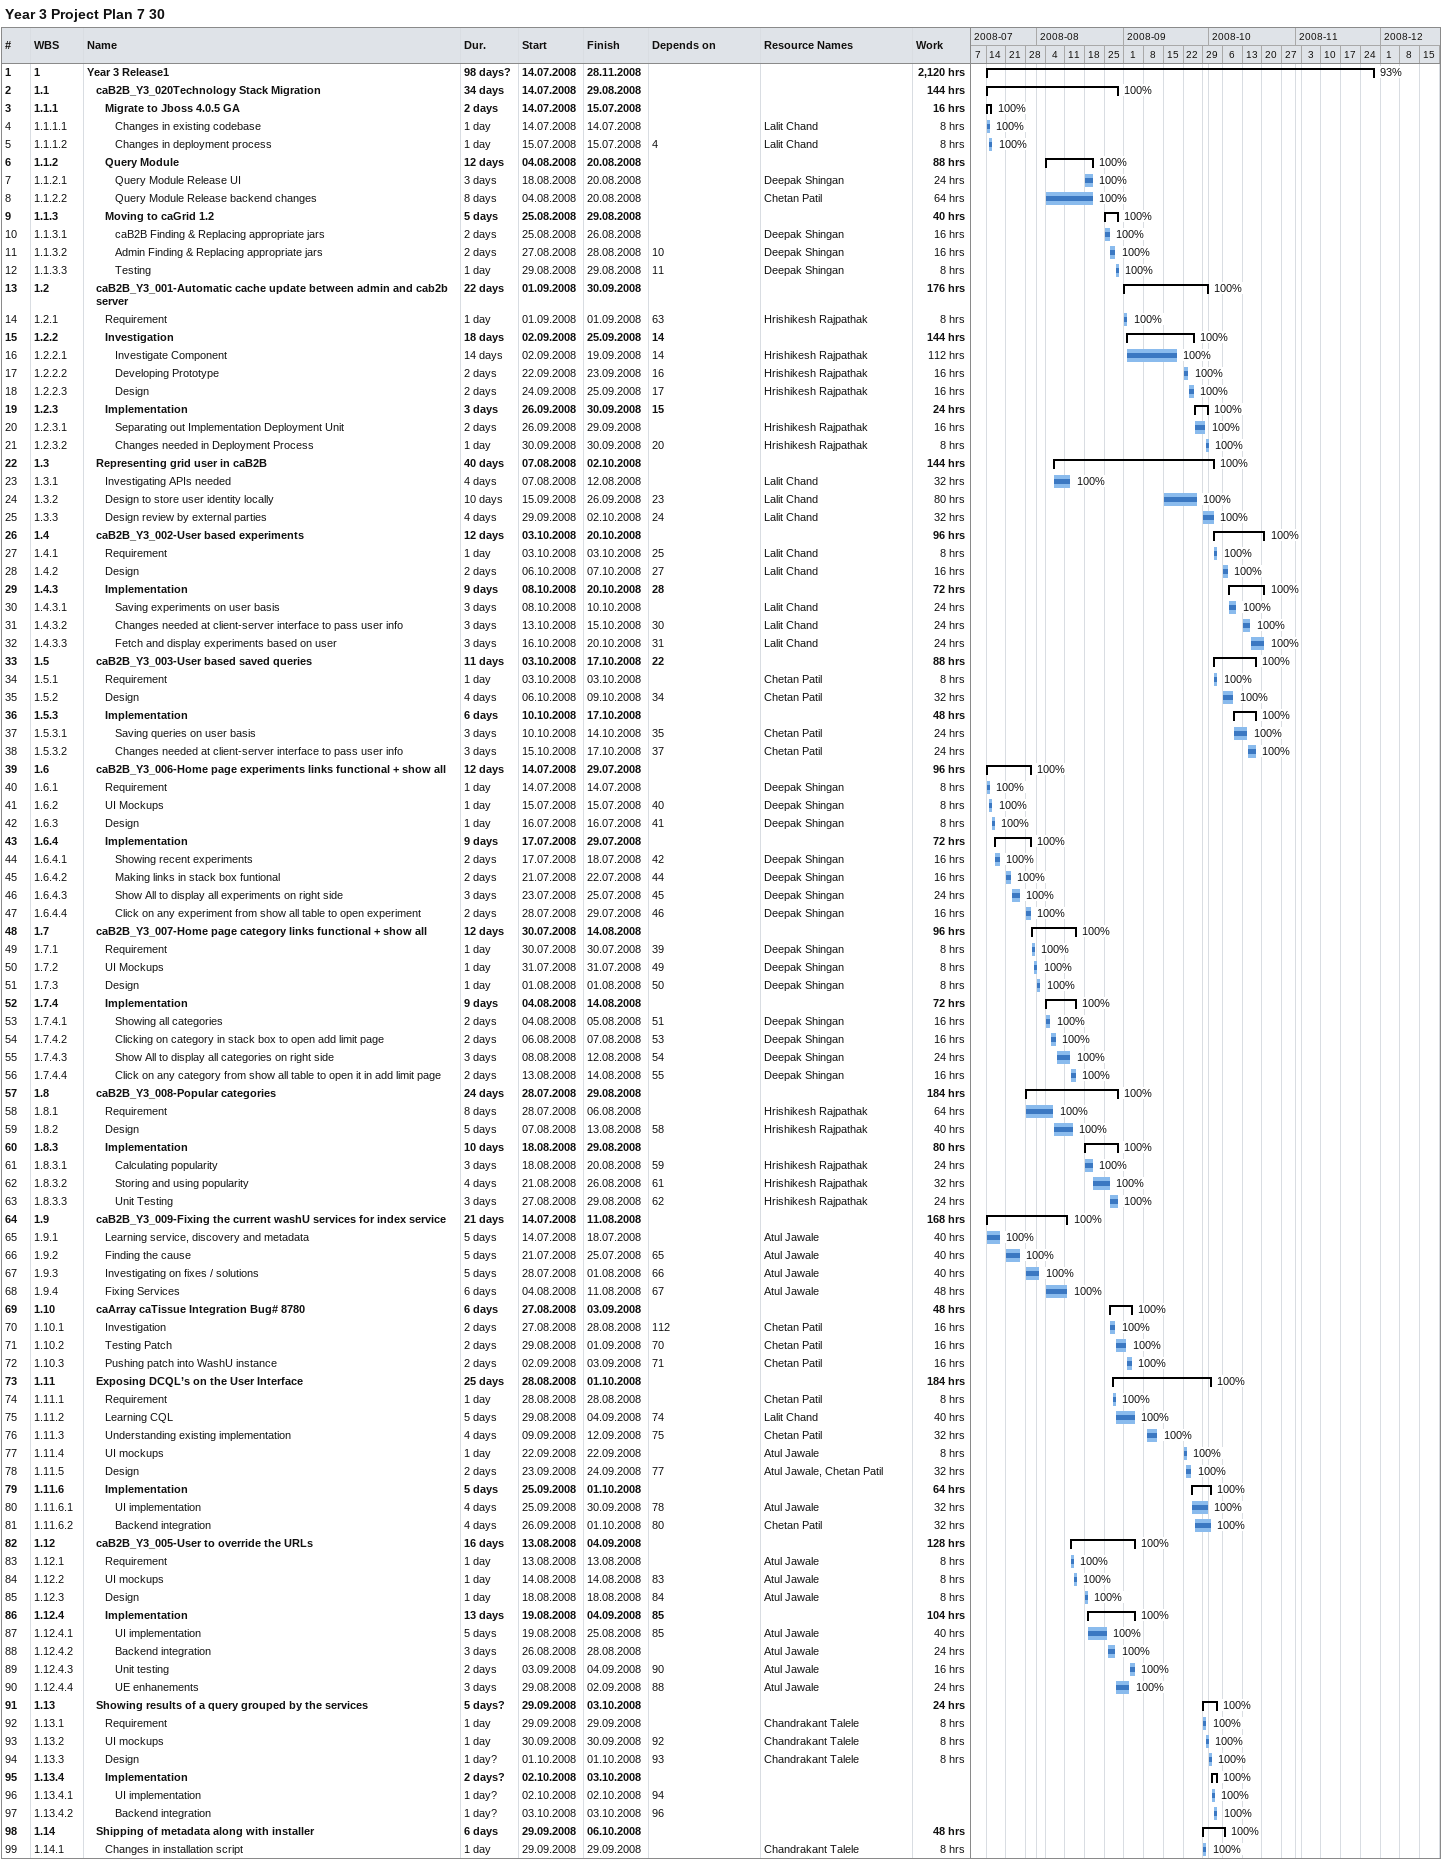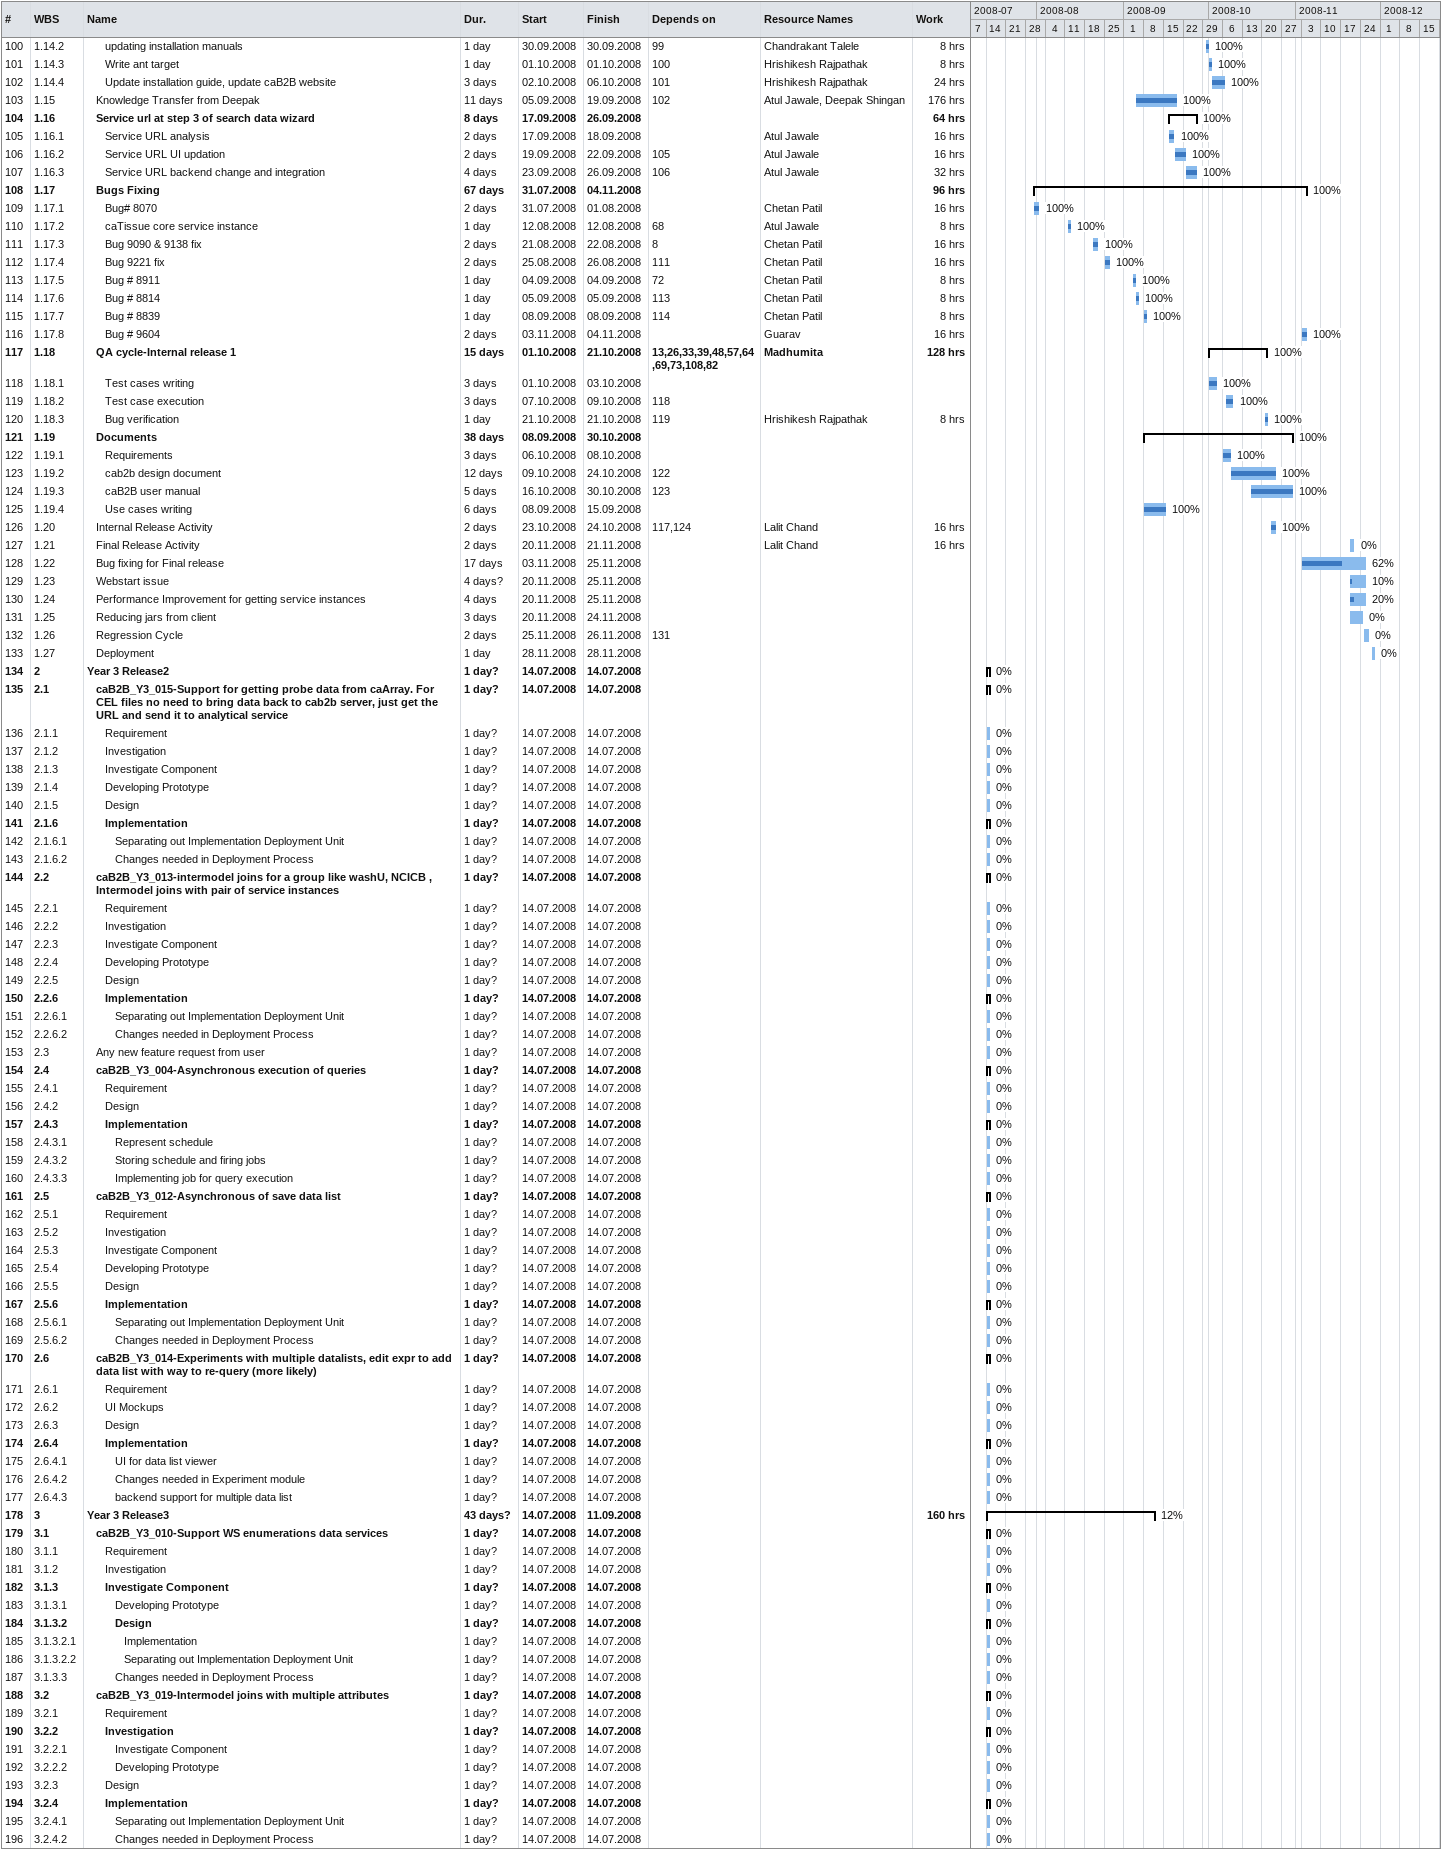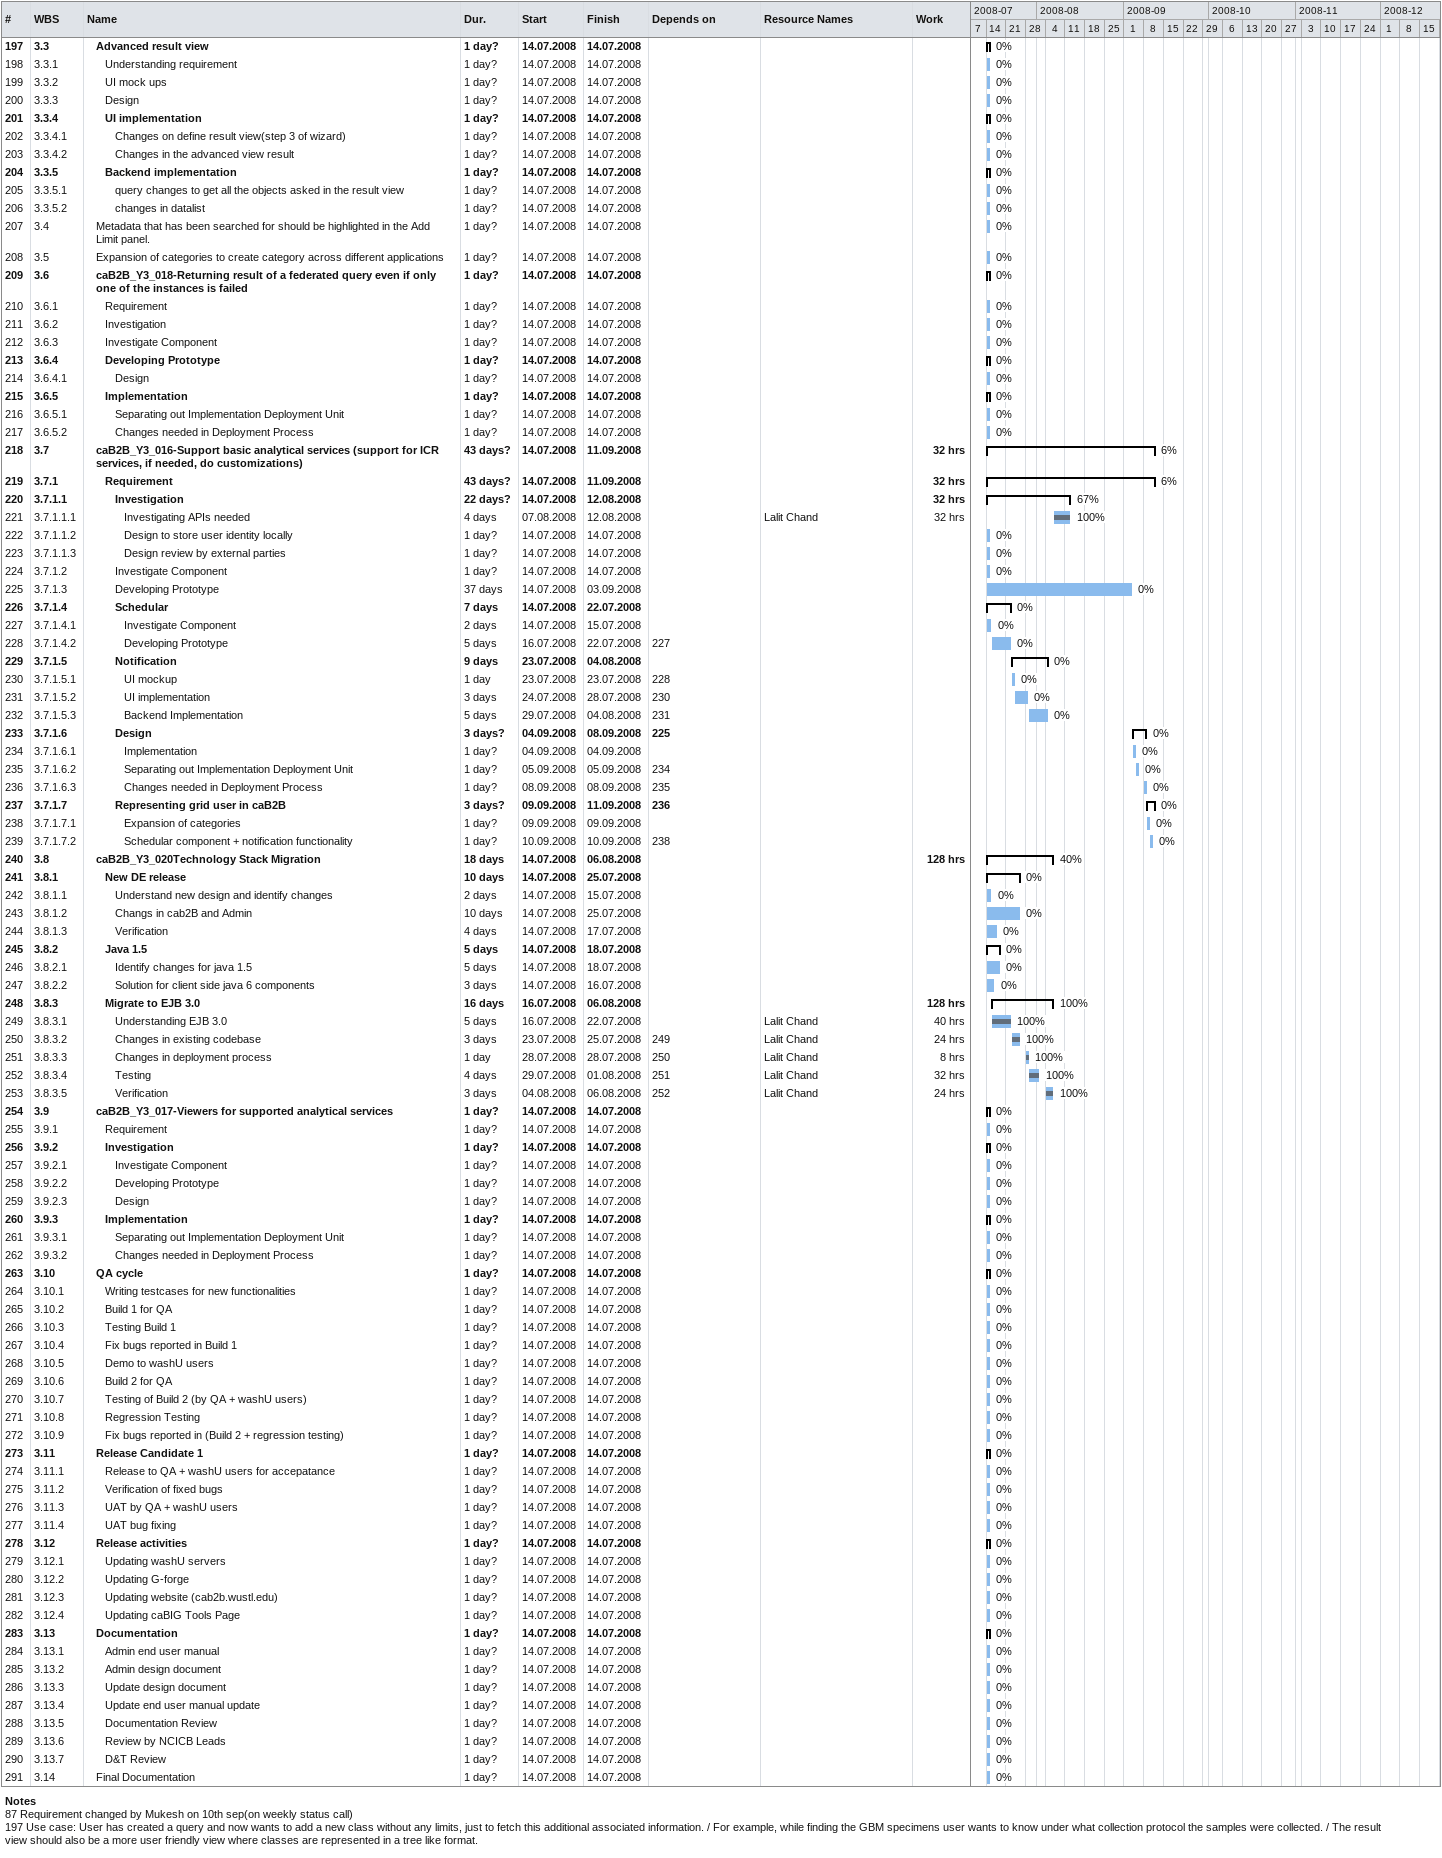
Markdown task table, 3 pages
Year 3 Project Plan 7 30

| ID | WBS | Task | Duration | Start | Finish | Predecessors | Resources | % complete | Work (h) |
|---|---|---|---|---|---|---|---|---|---|
| 1 | 1 | **Year 3 Release1** | 98d? | 2008-07-14 | 2008-11-28 |  |  | 93 | 2120 |
| 2 | 1.1 | **caB2B_Y3_020Technology Stack Migration** | 34d | 2008-07-14 | 2008-08-29 |  |  | 100 | 144 |
| 3 | 1.1.1 | **Migrate to Jboss 4.0.5 GA** | 2d | 2008-07-14 | 2008-07-15 |  |  | 100 | 16 |
| 4 | 1.1.1.1 | Changes in existing codebase | 1d | 2008-07-14 | 2008-07-14 |  | Lalit Chand | 100 | 8 |
| 5 | 1.1.1.2 | Changes in deployment process | 1d | 2008-07-15 | 2008-07-15 | 4 | Lalit Chand | 100 | 8 |
| 6 | 1.1.2 | **Query Module** | 12d | 2008-08-04 | 2008-08-20 |  |  | 100 | 88 |
| 7 | 1.1.2.1 | Query Module Release UI | 3d | 2008-08-18 | 2008-08-20 |  | Deepak Shingan | 100 | 24 |
| 8 | 1.1.2.2 | Query Module Release backend changes | 8d | 2008-08-04 | 2008-08-20 |  | Chetan Patil | 100 | 64 |
| 9 | 1.1.3 | **Moving to caGrid 1.2** | 5d | 2008-08-25 | 2008-08-29 |  |  | 100 | 40 |
| 10 | 1.1.3.1 | caB2B Finding & Replacing appropriate jars | 2d | 2008-08-25 | 2008-08-26 |  | Deepak Shingan | 100 | 16 |
| 11 | 1.1.3.2 | Admin Finding & Replacing appropriate jars | 2d | 2008-08-27 | 2008-08-28 | 10 | Deepak Shingan | 100 | 16 |
| 12 | 1.1.3.3 | Testing | 1d | 2008-08-29 | 2008-08-29 | 11 | Deepak Shingan | 100 | 8 |
| 13 | 1.2 | **caB2B_Y3_001-Automatic cache update between admin and cab2b server** | 22d | 2008-09-01 | 2008-09-30 |  |  | 100 | 176 |
| 14 | 1.2.1 | Requirement | 1d | 2008-09-01 | 2008-09-01 | 63 | Hrishikesh Rajpathak | 100 | 8 |
| 15 | 1.2.2 | **Investigation** | 18d | 2008-09-02 | 2008-09-25 | 14 |  | 100 | 144 |
| 16 | 1.2.2.1 | Investigate Component | 14d | 2008-09-02 | 2008-09-19 | 14 | Hrishikesh Rajpathak | 100 | 112 |
| 17 | 1.2.2.2 | Developing Prototype | 2d | 2008-09-22 | 2008-09-23 | 16 | Hrishikesh Rajpathak | 100 | 16 |
| 18 | 1.2.2.3 | Design | 2d | 2008-09-24 | 2008-09-25 | 17 | Hrishikesh Rajpathak | 100 | 16 |
| 19 | 1.2.3 | **Implementation** | 3d | 2008-09-26 | 2008-09-30 | 15 |  | 100 | 24 |
| 20 | 1.2.3.1 | Separating out Implementation Deployment Unit | 2d | 2008-09-26 | 2008-09-29 |  | Hrishikesh Rajpathak | 100 | 16 |
| 21 | 1.2.3.2 | Changes needed in Deployment Process | 1d | 2008-09-30 | 2008-09-30 | 20 | Hrishikesh Rajpathak | 100 | 8 |
| 22 | 1.3 | **Representing grid user in caB2B** | 40d | 2008-08-07 | 2008-10-02 |  |  | 100 | 144 |
| 23 | 1.3.1 | Investigating APIs needed | 4d | 2008-08-07 | 2008-08-12 |  | Lalit Chand | 100 | 32 |
| 24 | 1.3.2 | Design to store user identity locally | 10d | 2008-09-15 | 2008-09-26 | 23 | Lalit Chand | 100 | 80 |
| 25 | 1.3.3 | Design review by external parties | 4d | 2008-09-29 | 2008-10-02 | 24 | Lalit Chand | 100 | 32 |
| 26 | 1.4 | **caB2B_Y3_002-User based experiments** | 12d | 2008-10-03 | 2008-10-20 |  |  | 100 | 96 |
| 27 | 1.4.1 | Requirement | 1d | 2008-10-03 | 2008-10-03 | 25 | Lalit Chand | 100 | 8 |
| 28 | 1.4.2 | Design | 2d | 2008-10-06 | 2008-10-07 | 27 | Lalit Chand | 100 | 16 |
| 29 | 1.4.3 | **Implementation** | 9d | 2008-10-08 | 2008-10-20 | 28 |  | 100 | 72 |
| 30 | 1.4.3.1 | Saving experiments on user basis | 3d | 2008-10-08 | 2008-10-10 |  | Lalit Chand | 100 | 24 |
| 31 | 1.4.3.2 | Changes needed at client-server interface to pass user info | 3d | 2008-10-13 | 2008-10-15 | 30 | Lalit Chand | 100 | 24 |
| 32 | 1.4.3.3 | Fetch and display experiments based on user | 3d | 2008-10-16 | 2008-10-20 | 31 | Lalit Chand | 100 | 24 |
| 33 | 1.5 | **caB2B_Y3_003-User based saved queries** | 11d | 2008-10-03 | 2008-10-17 | 22 |  | 100 | 88 |
| 34 | 1.5.1 | Requirement | 1d | 2008-10-03 | 2008-10-03 |  | Chetan Patil | 100 | 8 |
| 35 | 1.5.2 | Design | 4d | 2008-10-06 | 2008-10-09 | 34 | Chetan Patil | 100 | 32 |
| 36 | 1.5.3 | **Implementation** | 6d | 2008-10-10 | 2008-10-17 |  |  | 100 | 48 |
| 37 | 1.5.3.1 | Saving queries on user basis | 3d | 2008-10-10 | 2008-10-14 | 35 | Chetan Patil | 100 | 24 |
| 38 | 1.5.3.2 | Changes needed at client-server interface to pass user info | 3d | 2008-10-15 | 2008-10-17 | 37 | Chetan Patil | 100 | 24 |
| 39 | 1.6 | **caB2B_Y3_006-Home page experiments links functional + show all** | 12d | 2008-07-14 | 2008-07-29 |  |  | 100 | 96 |
| 40 | 1.6.1 | Requirement | 1d | 2008-07-14 | 2008-07-14 |  | Deepak Shingan | 100 | 8 |
| 41 | 1.6.2 | UI Mockups | 1d | 2008-07-15 | 2008-07-15 | 40 | Deepak Shingan | 100 | 8 |
| 42 | 1.6.3 | Design | 1d | 2008-07-16 | 2008-07-16 | 41 | Deepak Shingan | 100 | 8 |
| 43 | 1.6.4 | **Implementation** | 9d | 2008-07-17 | 2008-07-29 |  |  | 100 | 72 |
| 44 | 1.6.4.1 | Showing recent experiments | 2d | 2008-07-17 | 2008-07-18 | 42 | Deepak Shingan | 100 | 16 |
| 45 | 1.6.4.2 | Making links in stack box funtional | 2d | 2008-07-21 | 2008-07-22 | 44 | Deepak Shingan | 100 | 16 |
| 46 | 1.6.4.3 | Show All to display all experiments on right side | 3d | 2008-07-23 | 2008-07-25 | 45 | Deepak Shingan | 100 | 24 |
| 47 | 1.6.4.4 | Click on any experiment from show all table to open experiment | 2d | 2008-07-28 | 2008-07-29 | 46 | Deepak Shingan | 100 | 16 |
| 48 | 1.7 | **caB2B_Y3_007-Home page category links functional + show all** | 12d | 2008-07-30 | 2008-08-14 |  |  | 100 | 96 |
| 49 | 1.7.1 | Requirement | 1d | 2008-07-30 | 2008-07-30 | 39 | Deepak Shingan | 100 | 8 |
| 50 | 1.7.2 | UI Mockups | 1d | 2008-07-31 | 2008-07-31 | 49 | Deepak Shingan | 100 | 8 |
| 51 | 1.7.3 | Design | 1d | 2008-08-01 | 2008-08-01 | 50 | Deepak Shingan | 100 | 8 |
| 52 | 1.7.4 | **Implementation** | 9d | 2008-08-04 | 2008-08-14 |  |  | 100 | 72 |
| 53 | 1.7.4.1 | Showing all categories | 2d | 2008-08-04 | 2008-08-05 | 51 | Deepak Shingan | 100 | 16 |
| 54 | 1.7.4.2 | Clicking on category in stack box to open add limit page | 2d | 2008-08-06 | 2008-08-07 | 53 | Deepak Shingan | 100 | 16 |
| 55 | 1.7.4.3 | Show All to display all categories on right side | 3d | 2008-08-08 | 2008-08-12 | 54 | Deepak Shingan | 100 | 24 |
| 56 | 1.7.4.4 | Click on any category from show all table to open it in add limit page | 2d | 2008-08-13 | 2008-08-14 | 55 | Deepak Shingan | 100 | 16 |
| 57 | 1.8 | **caB2B_Y3_008-Popular categories** | 24d | 2008-07-28 | 2008-08-29 |  |  | 100 | 184 |
| 58 | 1.8.1 | Requirement | 8d | 2008-07-28 | 2008-08-06 |  | Hrishikesh Rajpathak | 100 | 64 |
| 59 | 1.8.2 | Design | 5d | 2008-08-07 | 2008-08-13 | 58 | Hrishikesh Rajpathak | 100 | 40 |
| 60 | 1.8.3 | **Implementation** | 10d | 2008-08-18 | 2008-08-29 |  |  | 100 | 80 |
| 61 | 1.8.3.1 | Calculating popularity | 3d | 2008-08-18 | 2008-08-20 | 59 | Hrishikesh Rajpathak | 100 | 24 |
| 62 | 1.8.3.2 | Storing and using popularity | 4d | 2008-08-21 | 2008-08-26 | 61 | Hrishikesh Rajpathak | 100 | 32 |
| 63 | 1.8.3.3 | Unit Testing | 3d | 2008-08-27 | 2008-08-29 | 62 | Hrishikesh Rajpathak | 100 | 24 |
| 64 | 1.9 | **caB2B_Y3_009-Fixing the current washU services for index service** | 21d | 2008-07-14 | 2008-08-11 |  |  | 100 | 168 |
| 65 | 1.9.1 | Learning service, discovery and metadata | 5d | 2008-07-14 | 2008-07-18 |  | Atul Jawale | 100 | 40 |
| 66 | 1.9.2 | Finding the cause | 5d | 2008-07-21 | 2008-07-25 | 65 | Atul Jawale | 100 | 40 |
| 67 | 1.9.3 | Investigating on fixes / solutions | 5d | 2008-07-28 | 2008-08-01 | 66 | Atul Jawale | 100 | 40 |
| 68 | 1.9.4 | Fixing Services | 6d | 2008-08-04 | 2008-08-11 | 67 | Atul Jawale | 100 | 48 |
| 69 | 1.10 | **caArray caTissue Integration Bug# 8780** | 6d | 2008-08-27 | 2008-09-03 |  |  | 100 | 48 |
| 70 | 1.10.1 | Investigation | 2d | 2008-08-27 | 2008-08-28 | 112 | Chetan Patil | 100 | 16 |
| 71 | 1.10.2 | Testing Patch | 2d | 2008-08-29 | 2008-09-01 | 70 | Chetan Patil | 100 | 16 |
| 72 | 1.10.3 | Pushing patch into WashU instance | 2d | 2008-09-02 | 2008-09-03 | 71 | Chetan Patil | 100 | 16 |
| 73 | 1.11 | **Exposing DCQL’s on the User Interface** | 25d | 2008-08-28 | 2008-10-01 |  |  | 100 | 184 |
| 74 | 1.11.1 | Requirement | 1d | 2008-08-28 | 2008-08-28 |  | Chetan Patil | 100 | 8 |
| 75 | 1.11.2 | Learning CQL | 5d | 2008-08-29 | 2008-09-04 | 74 | Lalit Chand | 100 | 40 |
| 76 | 1.11.3 | Understanding existing implementation | 4d | 2008-09-09 | 2008-09-12 | 75 | Chetan Patil | 100 | 32 |
| 77 | 1.11.4 | UI mockups | 1d | 2008-09-22 | 2008-09-22 |  | Atul Jawale | 100 | 8 |
| 78 | 1.11.5 | Design | 2d | 2008-09-23 | 2008-09-24 | 77 | Atul Jawale, Chetan Patil | 100 | 32 |
| 79 | 1.11.6 | **Implementation** | 5d | 2008-09-25 | 2008-10-01 |  |  | 100 | 64 |
| 80 | 1.11.6.1 | UI implementation | 4d | 2008-09-25 | 2008-09-30 | 78 | Atul Jawale | 100 | 32 |
| 81 | 1.11.6.2 | Backend integration | 4d | 2008-09-26 | 2008-10-01 | 80 | Chetan Patil | 100 | 32 |
| 82 | 1.12 | **caB2B_Y3_005-User to override the URLs** | 16d | 2008-08-13 | 2008-09-04 |  |  | 100 | 128 |
| 83 | 1.12.1 | Requirement | 1d | 2008-08-13 | 2008-08-13 |  | Atul Jawale | 100 | 8 |
| 84 | 1.12.2 | UI mockups | 1d | 2008-08-14 | 2008-08-14 | 83 | Atul Jawale | 100 | 8 |
| 85 | 1.12.3 | Design | 1d | 2008-08-18 | 2008-08-18 | 84 | Atul Jawale | 100 | 8 |
| 86 | 1.12.4 | **Implementation** | 13d | 2008-08-19 | 2008-09-04 | 85 |  | 100 | 104 |
| 87 | 1.12.4.1 | UI implementation | 5d | 2008-08-19 | 2008-08-25 | 85 | Atul Jawale | 100 | 40 |
| 88 | 1.12.4.2 | Backend integration | 3d | 2008-08-26 | 2008-08-28 |  | Atul Jawale | 100 | 24 |
| 89 | 1.12.4.3 | Unit testing | 2d | 2008-09-03 | 2008-09-04 | 90 | Atul Jawale | 100 | 16 |
| 90 | 1.12.4.4 | UE enhanements | 3d | 2008-08-29 | 2008-09-02 | 88 | Atul Jawale | 100 | 24 |
| 91 | 1.13 | **Showing results of a query grouped by the services** | 5d? | 2008-09-29 | 2008-10-03 |  |  | 100 | 24 |
| 92 | 1.13.1 | Requirement | 1d | 2008-09-29 | 2008-09-29 |  | Chandrakant Talele | 100 | 8 |
| 93 | 1.13.2 | UI mockups | 1d | 2008-09-30 | 2008-09-30 | 92 | Chandrakant Talele | 100 | 8 |
| 94 | 1.13.3 | Design | 1d? | 2008-10-01 | 2008-10-01 | 93 | Chandrakant Talele | 100 | 8 |
| 95 | 1.13.4 | **Implementation** | 2d? | 2008-10-02 | 2008-10-03 |  |  | 100 |  |
| 96 | 1.13.4.1 | UI implementation | 1d? | 2008-10-02 | 2008-10-02 | 94 |  | 100 |  |
| 97 | 1.13.4.2 | Backend integration | 1d? | 2008-10-03 | 2008-10-03 | 96 |  | 100 |  |
| 98 | 1.14 | **Shipping of metadata along with installer** | 6d | 2008-09-29 | 2008-10-06 |  |  | 100 | 48 |
| 99 | 1.14.1 | Changes in installation script | 1d | 2008-09-29 | 2008-09-29 |  | Chandrakant Talele | 100 | 8 |
| 100 | 1.14.2 | updating installation manuals | 1d | 2008-09-30 | 2008-09-30 | 99 | Chandrakant Talele | 100 | 8 |
| 101 | 1.14.3 | Write ant target | 1d | 2008-10-01 | 2008-10-01 | 100 | Hrishikesh Rajpathak | 100 | 8 |
| 102 | 1.14.4 | Update installation guide, update caB2B website | 3d | 2008-10-02 | 2008-10-06 | 101 | Hrishikesh Rajpathak | 100 | 24 |
| 103 | 1.15 | Knowledge Transfer from Deepak | 11d | 2008-09-05 | 2008-09-19 | 102 | Atul Jawale, Deepak Shingan | 100 | 176 |
| 104 | 1.16 | **Service url at step 3 of search data wizard** | 8d | 2008-09-17 | 2008-09-26 |  |  | 100 | 64 |
| 105 | 1.16.1 | Service URL analysis | 2d | 2008-09-17 | 2008-09-18 |  | Atul Jawale | 100 | 16 |
| 106 | 1.16.2 | Service URL UI updation | 2d | 2008-09-19 | 2008-09-22 | 105 | Atul Jawale | 100 | 16 |
| 107 | 1.16.3 | Service URL backend change and integration | 4d | 2008-09-23 | 2008-09-26 | 106 | Atul Jawale | 100 | 32 |
| 108 | 1.17 | **Bugs Fixing** | 67d | 2008-07-31 | 2008-11-04 |  |  | 100 | 96 |
| 109 | 1.17.1 | Bug# 8070 | 2d | 2008-07-31 | 2008-08-01 |  | Chetan Patil | 100 | 16 |
| 110 | 1.17.2 | caTissue core service instance | 1d | 2008-08-12 | 2008-08-12 | 68 | Atul Jawale | 100 | 8 |
| 111 | 1.17.3 | Bug 9090 & 9138 fix | 2d | 2008-08-21 | 2008-08-22 | 8 | Chetan Patil | 100 | 16 |
| 112 | 1.17.4 | Bug 9221 fix | 2d | 2008-08-25 | 2008-08-26 | 111 | Chetan Patil | 100 | 16 |
| 113 | 1.17.5 | Bug # 8911 | 1d | 2008-09-04 | 2008-09-04 | 72 | Chetan Patil | 100 | 8 |
| 114 | 1.17.6 | Bug # 8814 | 1d | 2008-09-05 | 2008-09-05 | 113 | Chetan Patil | 100 | 8 |
| 115 | 1.17.7 | Bug # 8839 | 1d | 2008-09-08 | 2008-09-08 | 114 | Chetan Patil | 100 | 8 |
| 116 | 1.17.8 | Bug # 9604 | 2d | 2008-11-03 | 2008-11-04 |  | Guarav | 100 | 16 |
| 117 | 1.18 | **QA cycle-Internal release 1** | 15d | 2008-10-01 | 2008-10-21 | 13, 26, 33, 39, 48, 57, 64, 69, 73, 108, 82 | Madhumita | 100 | 128 |
| 118 | 1.18.1 | Test cases writing | 3d | 2008-10-01 | 2008-10-03 |  |  | 100 |  |
| 119 | 1.18.2 | Test case execution | 3d | 2008-10-07 | 2008-10-09 | 118 |  | 100 |  |
| 120 | 1.18.3 | Bug verification | 1d | 2008-10-21 | 2008-10-21 | 119 | Hrishikesh Rajpathak | 100 | 8 |
| 121 | 1.19 | **Documents** | 38d | 2008-09-08 | 2008-10-30 |  |  | 100 |  |
| 122 | 1.19.1 | Requirements | 3d | 2008-10-06 | 2008-10-08 |  |  | 100 |  |
| 123 | 1.19.2 | cab2b design document | 12d | 2008-10-09 | 2008-10-24 | 122 |  | 100 |  |
| 124 | 1.19.3 | caB2B user manual | 5d | 2008-10-16 | 2008-10-30 | 123 |  | 100 |  |
| 125 | 1.19.4 | Use cases writing | 6d | 2008-09-08 | 2008-09-15 |  |  | 100 |  |
| 126 | 1.20 | Internal Release Activity | 2d | 2008-10-23 | 2008-10-24 | 117, 124 | Lalit Chand | 100 | 16 |
| 127 | 1.21 | Final Release Activity | 2d | 2008-11-20 | 2008-11-21 |  | Lalit Chand | 0 | 16 |
| 128 | 1.22 | Bug fixing for Final release | 17d | 2008-11-03 | 2008-11-25 |  |  | 62 |  |
| 129 | 1.23 | Webstart issue | 4d? | 2008-11-20 | 2008-11-25 |  |  | 10 |  |
| 130 | 1.24 | Performance Improvement for getting service instances | 4d | 2008-11-20 | 2008-11-25 |  |  | 20 |  |
| 131 | 1.25 | Reducing jars from client | 3d | 2008-11-20 | 2008-11-24 |  |  | 0 |  |
| 132 | 1.26 | Regression Cycle | 2d | 2008-11-25 | 2008-11-26 | 131 |  | 0 |  |
| 133 | 1.27 | Deployment | 1d | 2008-11-28 | 2008-11-28 |  |  | 0 |  |
| 134 | 2 | **Year 3 Release2** | 1d? | 2008-07-14 | 2008-07-14 |  |  | 0 |  |
| 135 | 2.1 | **caB2B_Y3_015-Support for getting probe data from caArray. For CEL files no need to bring data back to cab2b server, just get the URL and send it to analytical service** | 1d? | 2008-07-14 | 2008-07-14 |  |  | 0 |  |
| 136 | 2.1.1 | Requirement | 1d? | 2008-07-14 | 2008-07-14 |  |  | 0 |  |
| 137 | 2.1.2 | Investigation | 1d? | 2008-07-14 | 2008-07-14 |  |  | 0 |  |
| 138 | 2.1.3 | Investigate Component | 1d? | 2008-07-14 | 2008-07-14 |  |  | 0 |  |
| 139 | 2.1.4 | Developing Prototype | 1d? | 2008-07-14 | 2008-07-14 |  |  | 0 |  |
| 140 | 2.1.5 | Design | 1d? | 2008-07-14 | 2008-07-14 |  |  | 0 |  |
| 141 | 2.1.6 | **Implementation** | 1d? | 2008-07-14 | 2008-07-14 |  |  | 0 |  |
| 142 | 2.1.6.1 | Separating out Implementation Deployment Unit | 1d? | 2008-07-14 | 2008-07-14 |  |  | 0 |  |
| 143 | 2.1.6.2 | Changes needed in Deployment Process | 1d? | 2008-07-14 | 2008-07-14 |  |  | 0 |  |
| 144 | 2.2 | **caB2B_Y3_013-intermodel joins for a group like washU, NCICB , Intermodel joins with pair of service instances** | 1d? | 2008-07-14 | 2008-07-14 |  |  | 0 |  |
| 145 | 2.2.1 | Requirement | 1d? | 2008-07-14 | 2008-07-14 |  |  | 0 |  |
| 146 | 2.2.2 | Investigation | 1d? | 2008-07-14 | 2008-07-14 |  |  | 0 |  |
| 147 | 2.2.3 | Investigate Component | 1d? | 2008-07-14 | 2008-07-14 |  |  | 0 |  |
| 148 | 2.2.4 | Developing Prototype | 1d? | 2008-07-14 | 2008-07-14 |  |  | 0 |  |
| 149 | 2.2.5 | Design | 1d? | 2008-07-14 | 2008-07-14 |  |  | 0 |  |
| 150 | 2.2.6 | **Implementation** | 1d? | 2008-07-14 | 2008-07-14 |  |  | 0 |  |
| 151 | 2.2.6.1 | Separating out Implementation Deployment Unit | 1d? | 2008-07-14 | 2008-07-14 |  |  | 0 |  |
| 152 | 2.2.6.2 | Changes needed in Deployment Process | 1d? | 2008-07-14 | 2008-07-14 |  |  | 0 |  |
| 153 | 2.3 | Any new feature request from user | 1d? | 2008-07-14 | 2008-07-14 |  |  | 0 |  |
| 154 | 2.4 | **caB2B_Y3_004-Asynchronous execution of queries** | 1d? | 2008-07-14 | 2008-07-14 |  |  | 0 |  |
| 155 | 2.4.1 | Requirement | 1d? | 2008-07-14 | 2008-07-14 |  |  | 0 |  |
| 156 | 2.4.2 | Design | 1d? | 2008-07-14 | 2008-07-14 |  |  | 0 |  |
| 157 | 2.4.3 | **Implementation** | 1d? | 2008-07-14 | 2008-07-14 |  |  | 0 |  |
| 158 | 2.4.3.1 | Represent schedule | 1d? | 2008-07-14 | 2008-07-14 |  |  | 0 |  |
| 159 | 2.4.3.2 | Storing schedule and firing jobs | 1d? | 2008-07-14 | 2008-07-14 |  |  | 0 |  |
| 160 | 2.4.3.3 | Implementing job for query execution | 1d? | 2008-07-14 | 2008-07-14 |  |  | 0 |  |
| 161 | 2.5 | **caB2B_Y3_012-Asynchronous of save data list** | 1d? | 2008-07-14 | 2008-07-14 |  |  | 0 |  |
| 162 | 2.5.1 | Requirement | 1d? | 2008-07-14 | 2008-07-14 |  |  | 0 |  |
| 163 | 2.5.2 | Investigation | 1d? | 2008-07-14 | 2008-07-14 |  |  | 0 |  |
| 164 | 2.5.3 | Investigate Component | 1d? | 2008-07-14 | 2008-07-14 |  |  | 0 |  |
| 165 | 2.5.4 | Developing Prototype | 1d? | 2008-07-14 | 2008-07-14 |  |  | 0 |  |
| 166 | 2.5.5 | Design | 1d? | 2008-07-14 | 2008-07-14 |  |  | 0 |  |
| 167 | 2.5.6 | **Implementation** | 1d? | 2008-07-14 | 2008-07-14 |  |  | 0 |  |
| 168 | 2.5.6.1 | Separating out Implementation Deployment Unit | 1d? | 2008-07-14 | 2008-07-14 |  |  | 0 |  |
| 169 | 2.5.6.2 | Changes needed in Deployment Process | 1d? | 2008-07-14 | 2008-07-14 |  |  | 0 |  |
| 170 | 2.6 | **caB2B_Y3_014-Experiments with multiple datalists, edit expr to add data list with way to re-query (more likely)** | 1d? | 2008-07-14 | 2008-07-14 |  |  | 0 |  |
| 171 | 2.6.1 | Requirement | 1d? | 2008-07-14 | 2008-07-14 |  |  | 0 |  |
| 172 | 2.6.2 | UI Mockups | 1d? | 2008-07-14 | 2008-07-14 |  |  | 0 |  |
| 173 | 2.6.3 | Design | 1d? | 2008-07-14 | 2008-07-14 |  |  | 0 |  |
| 174 | 2.6.4 | **Implementation** | 1d? | 2008-07-14 | 2008-07-14 |  |  | 0 |  |
| 175 | 2.6.4.1 | UI for data list viewer | 1d? | 2008-07-14 | 2008-07-14 |  |  | 0 |  |
| 176 | 2.6.4.2 | Changes needed in Experiment module | 1d? | 2008-07-14 | 2008-07-14 |  |  | 0 |  |
| 177 | 2.6.4.3 | backend support for multiple data list | 1d? | 2008-07-14 | 2008-07-14 |  |  | 0 |  |
| 178 | 3 | **Year 3 Release3** | 43d? | 2008-07-14 | 2008-09-11 |  |  | 12 | 160 |
| 179 | 3.1 | **caB2B_Y3_010-Support WS enumerations data services** | 1d? | 2008-07-14 | 2008-07-14 |  |  | 0 |  |
| 180 | 3.1.1 | Requirement | 1d? | 2008-07-14 | 2008-07-14 |  |  | 0 |  |
| 181 | 3.1.2 | Investigation | 1d? | 2008-07-14 | 2008-07-14 |  |  | 0 |  |
| 182 | 3.1.3 | **Investigate Component** | 1d? | 2008-07-14 | 2008-07-14 |  |  | 0 |  |
| 183 | 3.1.3.1 | Developing Prototype | 1d? | 2008-07-14 | 2008-07-14 |  |  | 0 |  |
| 184 | 3.1.3.2 | **Design** | 1d? | 2008-07-14 | 2008-07-14 |  |  | 0 |  |
| 185 | 3.1.3.2.1 | Implementation | 1d? | 2008-07-14 | 2008-07-14 |  |  | 0 |  |
| 186 | 3.1.3.2.2 | Separating out Implementation Deployment Unit | 1d? | 2008-07-14 | 2008-07-14 |  |  | 0 |  |
| 187 | 3.1.3.3 | Changes needed in Deployment Process | 1d? | 2008-07-14 | 2008-07-14 |  |  | 0 |  |
| 188 | 3.2 | **caB2B_Y3_019-Intermodel joins with multiple attributes** | 1d? | 2008-07-14 | 2008-07-14 |  |  | 0 |  |
| 189 | 3.2.1 | Requirement | 1d? | 2008-07-14 | 2008-07-14 |  |  | 0 |  |
| 190 | 3.2.2 | **Investigation** | 1d? | 2008-07-14 | 2008-07-14 |  |  | 0 |  |
| 191 | 3.2.2.1 | Investigate Component | 1d? | 2008-07-14 | 2008-07-14 |  |  | 0 |  |
| 192 | 3.2.2.2 | Developing Prototype | 1d? | 2008-07-14 | 2008-07-14 |  |  | 0 |  |
| 193 | 3.2.3 | Design | 1d? | 2008-07-14 | 2008-07-14 |  |  | 0 |  |
| 194 | 3.2.4 | **Implementation** | 1d? | 2008-07-14 | 2008-07-14 |  |  | 0 |  |
| 195 | 3.2.4.1 | Separating out Implementation Deployment Unit | 1d? | 2008-07-14 | 2008-07-14 |  |  | 0 |  |
| 196 | 3.2.4.2 | Changes needed in Deployment Process | 1d? | 2008-07-14 | 2008-07-14 |  |  | 0 |  |
| 197 | 3.3 | **Advanced result view** | 1d? | 2008-07-14 | 2008-07-14 |  |  | 0 |  |
| 198 | 3.3.1 | Understanding requirement | 1d? | 2008-07-14 | 2008-07-14 |  |  | 0 |  |
| 199 | 3.3.2 | UI mock ups | 1d? | 2008-07-14 | 2008-07-14 |  |  | 0 |  |
| 200 | 3.3.3 | Design | 1d? | 2008-07-14 | 2008-07-14 |  |  | 0 |  |
| 201 | 3.3.4 | **UI implementation** | 1d? | 2008-07-14 | 2008-07-14 |  |  | 0 |  |
| 202 | 3.3.4.1 | Changes on define result view(step 3 of wizard) | 1d? | 2008-07-14 | 2008-07-14 |  |  | 0 |  |
| 203 | 3.3.4.2 | Changes in the advanced view result | 1d? | 2008-07-14 | 2008-07-14 |  |  | 0 |  |
| 204 | 3.3.5 | **Backend implementation** | 1d? | 2008-07-14 | 2008-07-14 |  |  | 0 |  |
| 205 | 3.3.5.1 | query changes to get all the objects asked in the result view | 1d? | 2008-07-14 | 2008-07-14 |  |  | 0 |  |
| 206 | 3.3.5.2 | changes in datalist | 1d? | 2008-07-14 | 2008-07-14 |  |  | 0 |  |
| 207 | 3.4 | Metadata that has been searched for should be highlighted in the Add Limit panel. | 1d? | 2008-07-14 | 2008-07-14 |  |  | 0 |  |
| 208 | 3.5 | Expansion of categories to create category across different applications | 1d? | 2008-07-14 | 2008-07-14 |  |  | 0 |  |
| 209 | 3.6 | **caB2B_Y3_018-Returning result of a federated query even if only one of the instances is failed** | 1d? | 2008-07-14 | 2008-07-14 |  |  | 0 |  |
| 210 | 3.6.1 | Requirement | 1d? | 2008-07-14 | 2008-07-14 |  |  | 0 |  |
| 211 | 3.6.2 | Investigation | 1d? | 2008-07-14 | 2008-07-14 |  |  | 0 |  |
| 212 | 3.6.3 | Investigate Component | 1d? | 2008-07-14 | 2008-07-14 |  |  | 0 |  |
| 213 | 3.6.4 | **Developing Prototype** | 1d? | 2008-07-14 | 2008-07-14 |  |  | 0 |  |
| 214 | 3.6.4.1 | Design | 1d? | 2008-07-14 | 2008-07-14 |  |  | 0 |  |
| 215 | 3.6.5 | **Implementation** | 1d? | 2008-07-14 | 2008-07-14 |  |  | 0 |  |
| 216 | 3.6.5.1 | Separating out Implementation Deployment Unit | 1d? | 2008-07-14 | 2008-07-14 |  |  | 0 |  |
| 217 | 3.6.5.2 | Changes needed in Deployment Process | 1d? | 2008-07-14 | 2008-07-14 |  |  | 0 |  |
| 218 | 3.7 | **caB2B_Y3_016-Support basic analytical services (support for ICR services, if needed, do customizations)** | 43d? | 2008-07-14 | 2008-09-11 |  |  | 6 | 32 |
| 219 | 3.7.1 | **Requirement** | 43d? | 2008-07-14 | 2008-09-11 |  |  | 6 | 32 |
| 220 | 3.7.1.1 | **Investigation** | 22d? | 2008-07-14 | 2008-08-12 |  |  | 67 | 32 |
| 221 | 3.7.1.1.1 | Investigating APIs needed | 4d | 2008-08-07 | 2008-08-12 |  | Lalit Chand | 100 | 32 |
| 222 | 3.7.1.1.2 | Design to store user identity locally | 1d? | 2008-07-14 | 2008-07-14 |  |  | 0 |  |
| 223 | 3.7.1.1.3 | Design review by external parties | 1d? | 2008-07-14 | 2008-07-14 |  |  | 0 |  |
| 224 | 3.7.1.2 | Investigate Component | 1d? | 2008-07-14 | 2008-07-14 |  |  | 0 |  |
| 225 | 3.7.1.3 | Developing Prototype | 37d | 2008-07-14 | 2008-09-03 |  |  | 0 |  |
| 226 | 3.7.1.4 | **Schedular** | 7d | 2008-07-14 | 2008-07-22 |  |  | 0 |  |
| 227 | 3.7.1.4.1 | Investigate Component | 2d | 2008-07-14 | 2008-07-15 |  |  | 0 |  |
| 228 | 3.7.1.4.2 | Developing Prototype | 5d | 2008-07-16 | 2008-07-22 | 227 |  | 0 |  |
| 229 | 3.7.1.5 | **Notification** | 9d | 2008-07-23 | 2008-08-04 |  |  | 0 |  |
| 230 | 3.7.1.5.1 | UI mockup | 1d | 2008-07-23 | 2008-07-23 | 228 |  | 0 |  |
| 231 | 3.7.1.5.2 | UI implementation | 3d | 2008-07-24 | 2008-07-28 | 230 |  | 0 |  |
| 232 | 3.7.1.5.3 | Backend Implementation | 5d | 2008-07-29 | 2008-08-04 | 231 |  | 0 |  |
| 233 | 3.7.1.6 | **Design** | 3d? | 2008-09-04 | 2008-09-08 | 225 |  | 0 |  |
| 234 | 3.7.1.6.1 | Implementation | 1d? | 2008-09-04 | 2008-09-04 |  |  | 0 |  |
| 235 | 3.7.1.6.2 | Separating out Implementation Deployment Unit | 1d? | 2008-09-05 | 2008-09-05 | 234 |  | 0 |  |
| 236 | 3.7.1.6.3 | Changes needed in Deployment Process | 1d? | 2008-09-08 | 2008-09-08 | 235 |  | 0 |  |
| 237 | 3.7.1.7 | **Representing grid user in caB2B** | 3d? | 2008-09-09 | 2008-09-11 | 236 |  | 0 |  |
| 238 | 3.7.1.7.1 | Expansion of categories | 1d? | 2008-09-09 | 2008-09-09 |  |  | 0 |  |
| 239 | 3.7.1.7.2 | Schedular component + notification functionality | 1d? | 2008-09-10 | 2008-09-10 | 238 |  | 0 |  |
| 240 | 3.8 | **caB2B_Y3_020Technology Stack Migration** | 18d | 2008-07-14 | 2008-08-06 |  |  | 40 | 128 |
| 241 | 3.8.1 | **New DE release** | 10d | 2008-07-14 | 2008-07-25 |  |  | 0 |  |
| 242 | 3.8.1.1 | Understand new design and identify changes | 2d | 2008-07-14 | 2008-07-15 |  |  | 0 |  |
| 243 | 3.8.1.2 | Changs in cab2B and Admin | 10d | 2008-07-14 | 2008-07-25 |  |  | 0 |  |
| 244 | 3.8.1.3 | Verification | 4d | 2008-07-14 | 2008-07-17 |  |  | 0 |  |
| 245 | 3.8.2 | **Java 1.5** | 5d | 2008-07-14 | 2008-07-18 |  |  | 0 |  |
| 246 | 3.8.2.1 | Identify changes for java 1.5 | 5d | 2008-07-14 | 2008-07-18 |  |  | 0 |  |
| 247 | 3.8.2.2 | Solution for client side java 6 components | 3d | 2008-07-14 | 2008-07-16 |  |  | 0 |  |
| 248 | 3.8.3 | **Migrate to EJB 3.0** | 16d | 2008-07-16 | 2008-08-06 |  |  | 100 | 128 |
| 249 | 3.8.3.1 | Understanding EJB 3.0 | 5d | 2008-07-16 | 2008-07-22 |  | Lalit Chand | 100 | 40 |
| 250 | 3.8.3.2 | Changes in existing codebase | 3d | 2008-07-23 | 2008-07-25 | 249 | Lalit Chand | 100 | 24 |
| 251 | 3.8.3.3 | Changes in deployment process | 1d | 2008-07-28 | 2008-07-28 | 250 | Lalit Chand | 100 | 8 |
| 252 | 3.8.3.4 | Testing | 4d | 2008-07-29 | 2008-08-01 | 251 | Lalit Chand | 100 | 32 |
| 253 | 3.8.3.5 | Verification | 3d | 2008-08-04 | 2008-08-06 | 252 | Lalit Chand | 100 | 24 |
| 254 | 3.9 | **caB2B_Y3_017-Viewers for supported analytical services** | 1d? | 2008-07-14 | 2008-07-14 |  |  | 0 |  |
| 255 | 3.9.1 | Requirement | 1d? | 2008-07-14 | 2008-07-14 |  |  | 0 |  |
| 256 | 3.9.2 | **Investigation** | 1d? | 2008-07-14 | 2008-07-14 |  |  | 0 |  |
| 257 | 3.9.2.1 | Investigate Component | 1d? | 2008-07-14 | 2008-07-14 |  |  | 0 |  |
| 258 | 3.9.2.2 | Developing Prototype | 1d? | 2008-07-14 | 2008-07-14 |  |  | 0 |  |
| 259 | 3.9.2.3 | Design | 1d? | 2008-07-14 | 2008-07-14 |  |  | 0 |  |
| 260 | 3.9.3 | **Implementation** | 1d? | 2008-07-14 | 2008-07-14 |  |  | 0 |  |
| 261 | 3.9.3.1 | Separating out Implementation Deployment Unit | 1d? | 2008-07-14 | 2008-07-14 |  |  | 0 |  |
| 262 | 3.9.3.2 | Changes needed in Deployment Process | 1d? | 2008-07-14 | 2008-07-14 |  |  | 0 |  |
| 263 | 3.10 | **QA cycle** | 1d? | 2008-07-14 | 2008-07-14 |  |  | 0 |  |
| 264 | 3.10.1 | Writing testcases for new functionalities | 1d? | 2008-07-14 | 2008-07-14 |  |  | 0 |  |
| 265 | 3.10.2 | Build 1 for QA | 1d? | 2008-07-14 | 2008-07-14 |  |  | 0 |  |
| 266 | 3.10.3 | Testing Build 1 | 1d? | 2008-07-14 | 2008-07-14 |  |  | 0 |  |
| 267 | 3.10.4 | Fix bugs reported in Build 1 | 1d? | 2008-07-14 | 2008-07-14 |  |  | 0 |  |
| 268 | 3.10.5 | Demo to washU users | 1d? | 2008-07-14 | 2008-07-14 |  |  | 0 |  |
| 269 | 3.10.6 | Build 2 for QA | 1d? | 2008-07-14 | 2008-07-14 |  |  | 0 |  |
| 270 | 3.10.7 | Testing of Build 2 (by QA + washU users) | 1d? | 2008-07-14 | 2008-07-14 |  |  | 0 |  |
| 271 | 3.10.8 | Regression Testing | 1d? | 2008-07-14 | 2008-07-14 |  |  | 0 |  |
| 272 | 3.10.9 | Fix bugs reported in (Build 2 + regression testing) | 1d? | 2008-07-14 | 2008-07-14 |  |  | 0 |  |
| 273 | 3.11 | **Release Candidate 1** | 1d? | 2008-07-14 | 2008-07-14 |  |  | 0 |  |
| 274 | 3.11.1 | Release to QA + washU users for accepatance | 1d? | 2008-07-14 | 2008-07-14 |  |  | 0 |  |
| 275 | 3.11.2 | Verification of fixed bugs | 1d? | 2008-07-14 | 2008-07-14 |  |  | 0 |  |
| 276 | 3.11.3 | UAT by QA + washU users | 1d? | 2008-07-14 | 2008-07-14 |  |  | 0 |  |
| 277 | 3.11.4 | UAT bug fixing | 1d? | 2008-07-14 | 2008-07-14 |  |  | 0 |  |
| 278 | 3.12 | **Release activities** | 1d? | 2008-07-14 | 2008-07-14 |  |  | 0 |  |
| 279 | 3.12.1 | Updating washU servers | 1d? | 2008-07-14 | 2008-07-14 |  |  | 0 |  |
| 280 | 3.12.2 | Updating G-forge | 1d? | 2008-07-14 | 2008-07-14 |  |  | 0 |  |
| 281 | 3.12.3 | Updating website (cab2b.wustl.edu) | 1d? | 2008-07-14 | 2008-07-14 |  |  | 0 |  |
| 282 | 3.12.4 | Updating caBIG Tools Page | 1d? | 2008-07-14 | 2008-07-14 |  |  | 0 |  |
| 283 | 3.13 | **Documentation** | 1d? | 2008-07-14 | 2008-07-14 |  |  | 0 |  |
| 284 | 3.13.1 | Admin end user manual | 1d? | 2008-07-14 | 2008-07-14 |  |  | 0 |  |
| 285 | 3.13.2 | Admin design document | 1d? | 2008-07-14 | 2008-07-14 |  |  | 0 |  |
| 286 | 3.13.3 | Update design document | 1d? | 2008-07-14 | 2008-07-14 |  |  | 0 |  |
| 287 | 3.13.4 | Update end user manual update | 1d? | 2008-07-14 | 2008-07-14 |  |  | 0 |  |
| 288 | 3.13.5 | Documentation Review | 1d? | 2008-07-14 | 2008-07-14 |  |  | 0 |  |
| 289 | 3.13.6 | Review by NCICB Leads | 1d? | 2008-07-14 | 2008-07-14 |  |  | 0 |  |
| 290 | 3.13.7 | D&T Review | 1d? | 2008-07-14 | 2008-07-14 |  |  | 0 |  |
| 291 | 3.14 | Final Documentation | 1d? | 2008-07-14 | 2008-07-14 |  |  | 0 |  |

Notes
- 87: Requirement changed by Mukesh on 10th sep(on weekly status call)
- 197: Use case: User has created a query and now wants to add a new class without any limits, just to fetch this additional associated information. / For example, while finding the GBM specimens user wants to know under what collection protocol the samples were collected. / The result view should also be a more user friendly view where classes are represented in a tree like format.
